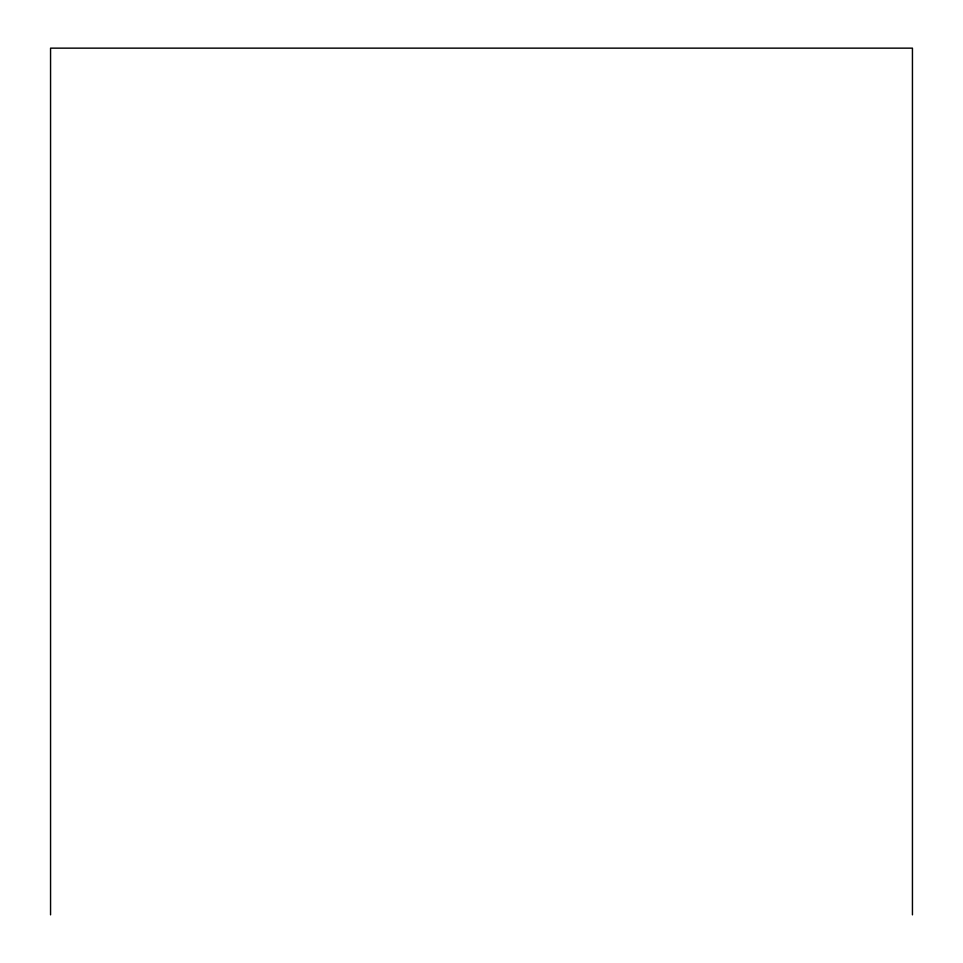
<?xml version="1.0" encoding="UTF-8"?>
<svg xmlns="http://www.w3.org/2000/svg" width="963" height="963" viewBox="0 0 963 963"><rect width="100%" height="100%" fill="white"/><g stroke="black" fill="none" stroke-linecap="round" stroke-linejoin="round"><path stroke-width="1.44" d="M912.443 914.85L912.443 48.15L50.558 48.15L50.558 914.85"/></g></svg>
